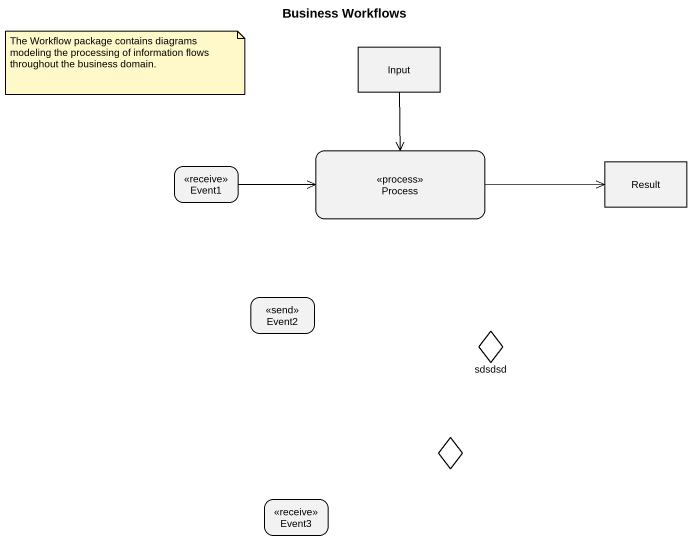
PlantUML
@startuml
title Business Workflows
hide empty description
state Input <<object>>
state Event1 <<receive>>
state "Process" as Process_ <<process>>
state Result <<object>>
state Event2 <<send>>
state sdsdsd <<choice>>
state choice1 <<choice>>
state Event3 <<receive>>
Input --> Process_
Event1 -right-> Process_
Process_ -right-> Result
note as N1
  The Workflow package contains diagrams modeling the processing of information flows throughout the business domain.
end note
@enduml
